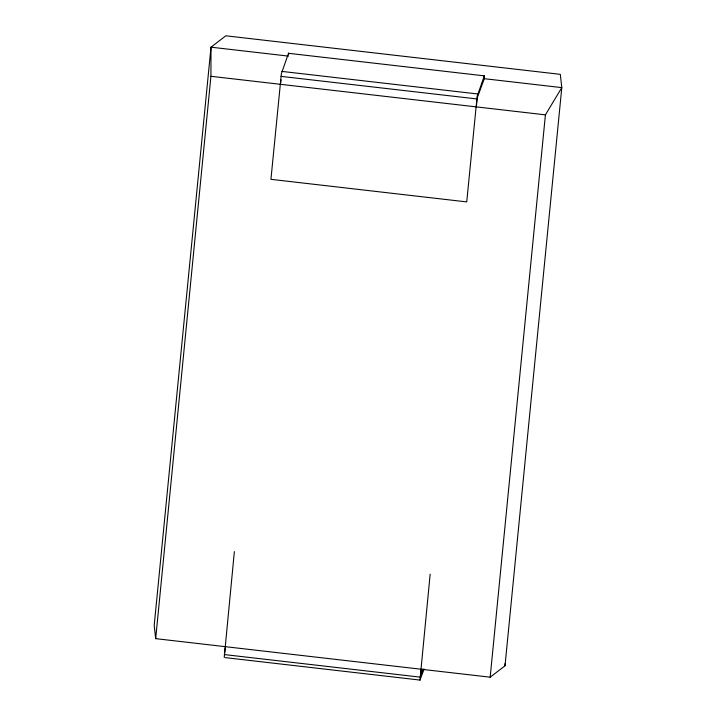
<?xml version="1.0" encoding="UTF-8"?>
<svg xmlns="http://www.w3.org/2000/svg" width="716" height="716" viewBox="0 0 716 716"><rect width="100%" height="100%" fill="white"/><g stroke="black" fill="none" stroke-linecap="round" stroke-linejoin="round"><path stroke-width="1.07" d="M155.685 638.645L210.925 76.299L210.996 47.184L225.826 35.8L560.315 74.348L561.8 87.621L505.004 665.808L490.174 677.193L155.685 638.645L154.2 625.381L210.996 47.184L288.503 56.117M505.004 665.808L505.013 663.651M288.611 54.693L288.557 53.154L281.361 73.748L270.934 179.331L466.734 201.903L477.16 96.32L484.356 75.717L484.293 78.688L477.223 97.922L476.462 105.673M234.365 551.597L224.233 657.503M430.164 574.16L419.952 680.2L424.105 669.013M224.734 652.437L225.173 648.007M280.663 83.11L280.985 79.789M421.08 669.469L420.426 676.11L423.031 669.021M490.174 677.193L545.413 114.846L561.8 87.621L484.293 78.688M288.467 53.297L484.267 75.86M281.809 71.394L477.608 93.966M281.048 76.37L476.847 98.933M210.925 76.299L545.413 114.846M224.251 654.558L420.05 677.121M225.343 657.637L420.032 680.075"/></g></svg>
